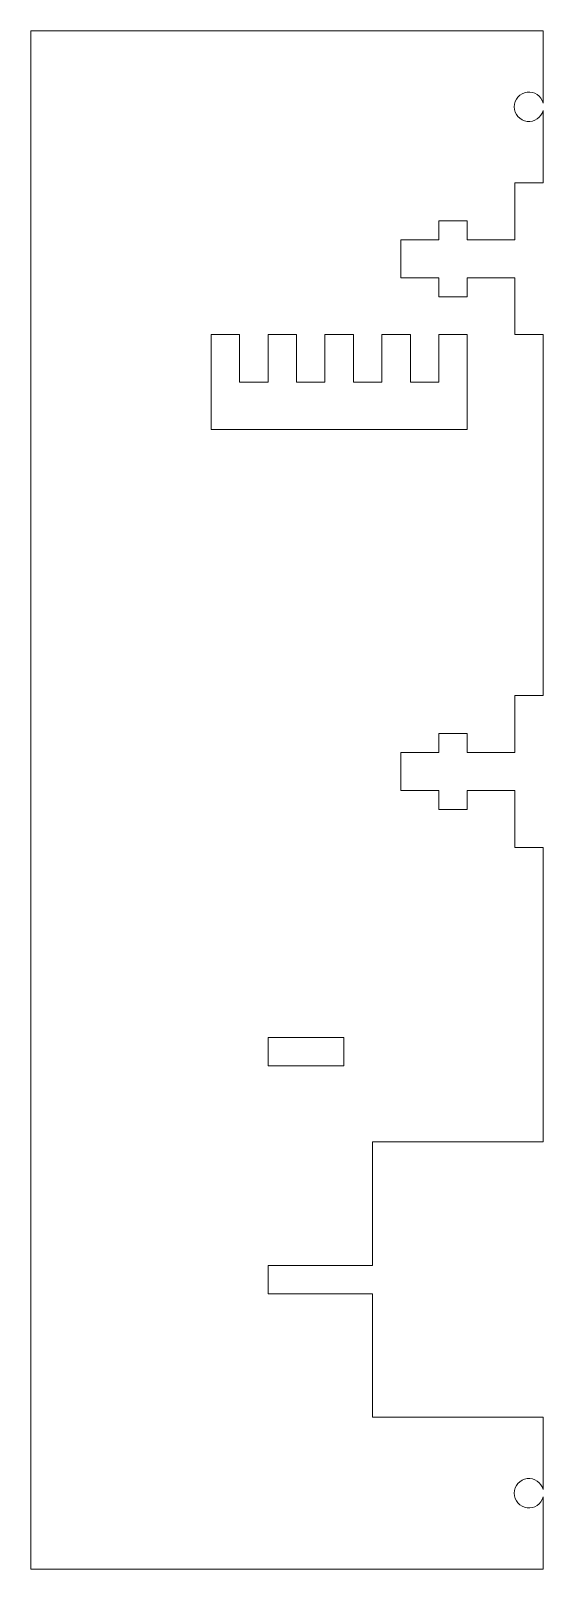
# Model space of a CAD drawing. Header units: millimetres. Extents: x -51 to 3, y 0 to 162.
import ezdxf

# ---------------------------------------------------------------- set-up
doc = ezdxf.new("R2010")
doc.units = ezdxf.units.MM

msp = doc.modelspace()

# ---------------------------------------------------------------- linework, layer by layer
at = {"color": 7, "linetype": 'Continuous', "lineweight": 15}
for p, q in [((-51, 162), (3, 162)), ((-51, 0), (-51, 162)), ((3, 162), (3, 154.39)), ((3, 153.61), (3, 146)), ((0, 146), (0, 140)), ((3, 146), (0, 146)), ((-8, 140), (-8, 142)), ((-8, 142), (-5, 142)), ((-5, 142), (-5, 140)), ((-12, 136), (-12, 140)), ((-12, 140), (-8, 140)), ((-5, 140), (0, 140)), ((-12, 136), (-8, 136)), ((-8, 136), (-8, 134)), ((-5, 136), (0, 136)), ((-5, 134), (-5, 136)), ((0, 136), (0, 130)), ((-8, 134), (-5, 134)), ((-32, 120), (-32, 130)), ((-29, 130), (-32, 130)), ((-29, 125), (-29, 130)), ((-26, 130), (-26, 125)), ((-23, 130), (-26, 130)), ((-23, 125), (-23, 130)), ((-20, 130), (-20, 125)), ((-17, 130), (-20, 130)), ((-17, 125), (-17, 130)), ((-14, 130), (-14, 125)), ((-11, 130), (-14, 130)), ((-11, 125), (-11, 130)), ((-8, 125), (-8, 130)), ((-8, 130), (-5, 130)), ((-5, 130), (-5, 120)), ((0, 130), (3, 130)), ((3, 130), (3, 92)), ((-26, 125), (-29, 125)), ((-20, 125), (-23, 125)), ((-14, 125), (-17, 125)), ((-8, 125), (-11, 125)), ((-32, 120), (-5, 120)), ((0, 92), (0, 86)), ((3, 92), (0, 92)), ((-8, 86), (-8, 88)), ((-8, 88), (-5, 88)), ((-5, 88), (-5, 86)), ((-12, 86), (-12, 82)), ((-8, 86), (-12, 86)), ((-5, 86), (0, 86)), ((-8, 82), (-12, 82)), ((-8, 82), (-8, 80)), ((-5, 82), (0, 82)), ((-5, 80), (-5, 82)), ((0, 82), (0, 76)), ((-8, 80), (-5, 80)), ((3, 76), (0, 76)), ((3, 45), (3, 76)), ((-26, 56), (-18, 56)), ((-26, 56), (-26, 53)), ((-18, 56), (-18, 53)), ((-26, 53), (-18, 53)), ((-15, 32), (-15, 45)), ((-15, 45), (3, 45)), ((-26, 32), (-26, 29)), ((-26, 32), (-15, 32)), ((-26, 29), (-15, 29)), ((-15, 16), (-15, 29)), ((3, 16), (-15, 16)), ((3, 8.39), (3, 16)), ((3, 0), (3, 7.61)), ((3, 0), (-51, 0))]:
    msp.add_line(p, q, dxfattribs=at)
for centre in [(1.5, 154), (1.5, 8)]:
    msp.add_arc(centre, 1.55, 14.5926, 345.4074, dxfattribs=at)

doc.saveas('drawing.dxf')
